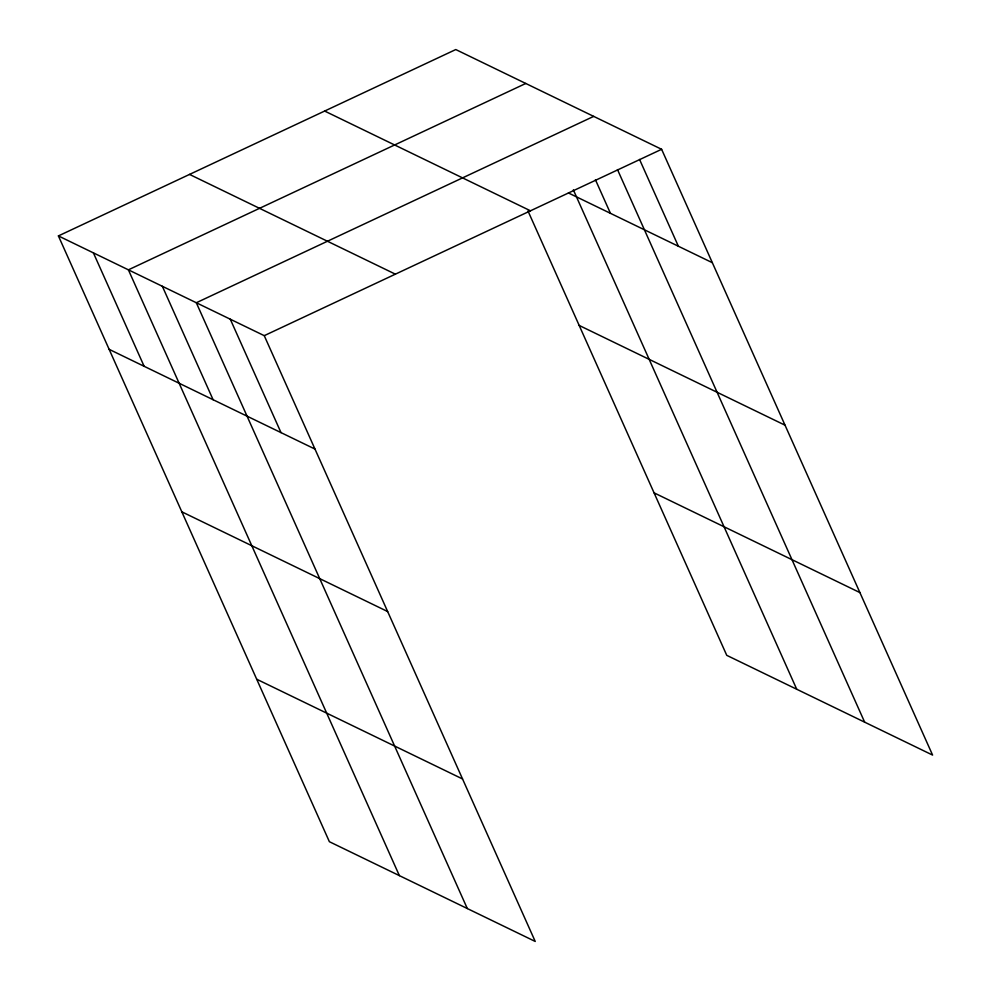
<?xml version="1.0" encoding="UTF-8"?>
<svg xmlns="http://www.w3.org/2000/svg" width="991" height="991" viewBox="0 0 991 991"><rect width="100%" height="100%" fill="white"/><g stroke="black" fill="none" stroke-linecap="round" stroke-linejoin="round"><path stroke-width="1.49" d="M58.407 235.92L264.25 335.664L535.227 941.45L329.384 841.706L58.407 235.92L455.773 49.55L661.616 149.294L932.593 755.08L726.75 655.336L527.992 210.996M525.763 83.467L128.396 269.837L399.373 875.623M593.683 116.381L196.317 302.75L467.306 908.536M264.25 335.664L661.616 149.294M568.413 192.96L712.343 262.702M324.639 111.054L530.482 210.798M579.19 325.444L785.021 425.189M189.541 174.416L395.372 274.16M654.072 492.849L859.915 592.593M109.134 349.34L314.977 449.072M181.824 511.814L387.667 611.558M256.706 679.231L462.549 778.963M639.554 159.44L678.377 246.251M617.48 169.585L864.66 722.166M595.418 179.73L610.456 213.338M573.355 189.876L796.739 689.253M230.284 319.201L281.01 432.621M162.351 286.288L213.09 399.707M93.402 252.878L144.129 366.286"/></g></svg>
